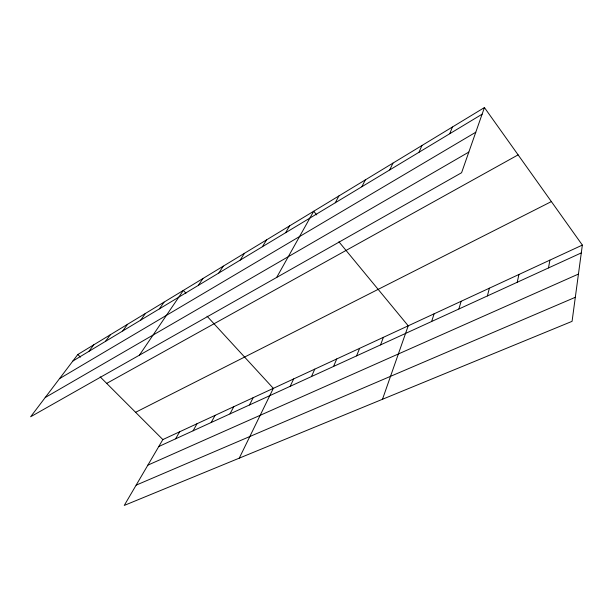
<?xml version="1.0" encoding="UTF-8"?>
<svg xmlns="http://www.w3.org/2000/svg" width="613" height="613" viewBox="0 0 613 613"><rect width="100%" height="100%" fill="white"/><g stroke="black" fill="none" stroke-linecap="round" stroke-linejoin="round"><path stroke-width="0.92" d="M582.35 245.085L572.075 321.342L124.247 505.434L162.851 439.575L582.35 245.085L484.431 107.566L77.805 354.506L30.65 416.756L461.589 172.728L484.431 107.566M548.497 267.935L549.892 260.134M517.234 282.256L518.935 274.486M487.396 295.933L489.381 288.187M458.892 308.998L461.129 301.282M431.636 321.488L434.104 313.818M382.489 399.278L408.22 325.817L338.928 241.806M380.543 344.897L383.409 337.319M449.75 133.718L452.402 127.021M356.574 355.885L359.601 348.353M333.564 366.428L336.744 358.95M419.001 152.269L421.943 145.519M311.458 376.558L314.783 369.133M290.202 386.297L293.658 378.926M389.738 169.916L392.941 163.127M239.269 458.149L273.329 388.351L207.048 316.185M361.862 186.735L365.294 179.916M249.491 404.955L253.169 397.699M229.982 413.898L233.76 406.695M335.273 202.773L338.912 195.938M211.194 422.51L215.056 415.369M193.087 430.809L197.034 423.721M276.678 277.436L313.71 211.24L316.737 214.902M175.624 438.808L179.64 431.79M285.62 232.718L289.612 225.875M262.402 246.725L266.548 239.89M240.173 260.134L244.441 253.307M218.856 272.992L223.247 266.18M198.405 285.321L202.903 278.54M139.412 355.165L183.364 290.401L185.938 293.206M159.342 308.891L164.023 302.148M140.683 320.147L145.434 313.442M122.738 330.966L127.558 324.292M105.474 341.38L110.348 334.744M88.854 351.41L93.781 344.805M72.84 361.065L482.109 114.202M59.545 378.619L475.788 132.224M45.209 397.53L468.83 152.07M106.685 383.393L518.115 154.867M135.588 412.304L551.378 201.577M158.767 446.532L581.3 252.901M147.871 465.137L578.442 274.072M136.14 485.144L575.316 297.297M77.805 354.506L80.449 357.149M100.172 376.872L162.851 439.575"/></g></svg>
